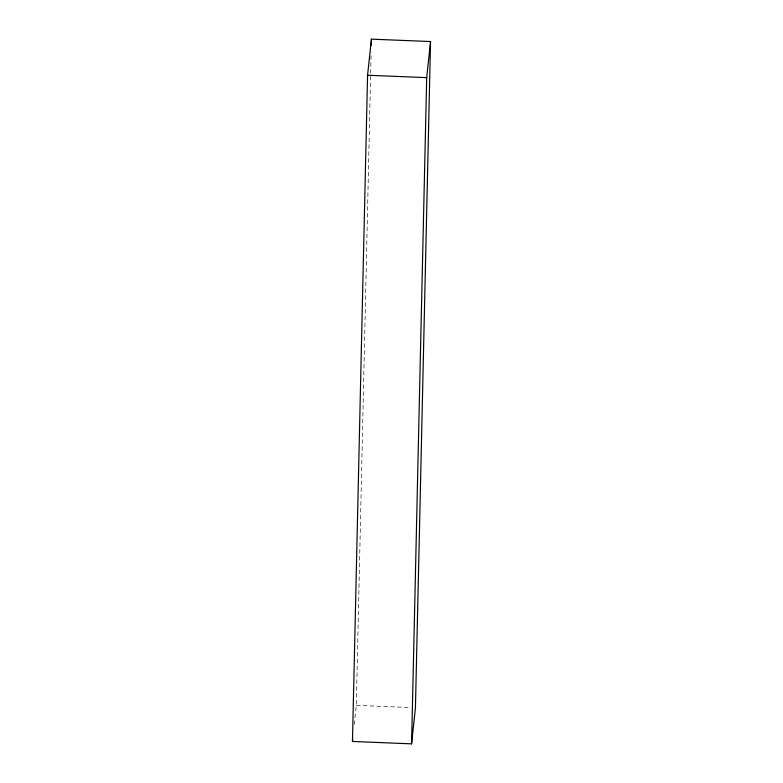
<?xml version="1.0" encoding="UTF-8"?>
<svg xmlns="http://www.w3.org/2000/svg" width="783" height="783" viewBox="0 0 783 783"><rect width="100%" height="100%" fill="white"/><g stroke="black" fill="none" stroke-linecap="round" stroke-linejoin="round"><path stroke-width="0.59" stroke-dasharray="3.92 2.94" d="M354.249 724.618L356.304 705.366L370.623 74.6M370.643 73.377L371.122 52.598M356.304 705.366L410.595 707.558"/><path stroke-width="1.17" d="M352.458 741.462L367.57 75.246L371.426 39.15L430.542 41.538L415.43 707.754L411.574 743.85L352.458 741.462L352.712 739.064M371.289 45.257L371.426 39.15M411.574 743.85L426.696 77.634L430.542 41.538M367.57 75.246L426.696 77.634"/></g></svg>
